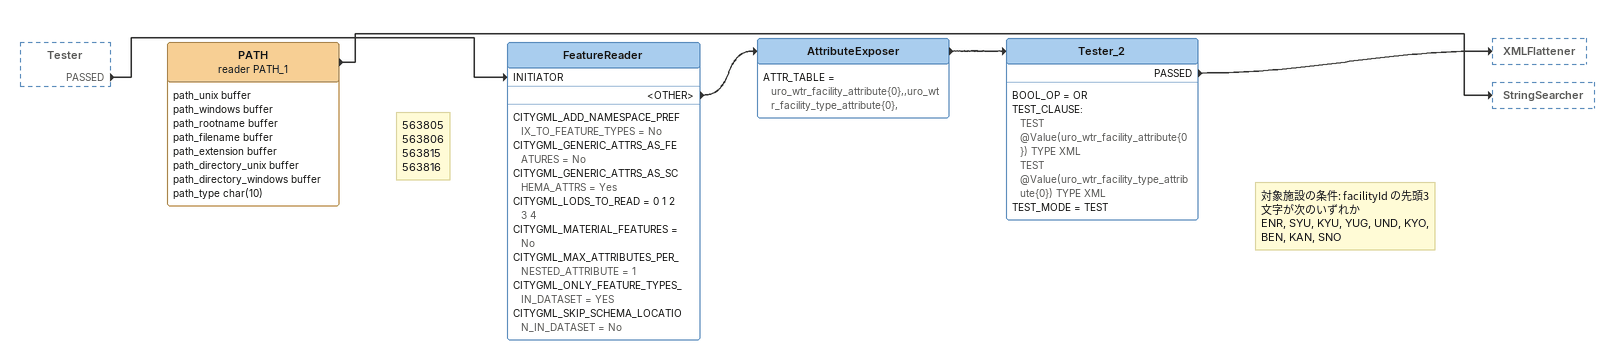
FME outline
Tester [outside]
    PASSED -> FeatureReader [INITIATOR]
PATH (reader PATH_1)
    attributes: path_unix buffer, path_windows buffer, path_rootname buffer, path_filename buffer, path_extension buffer, path_directory_unix buffer, path_directory_windows buffer, path_type char(10)
    -> StringSearcher
Note: 563805 / 563806 / 563815 / 563816
FeatureReader
    CITYGML_ADD_NAMESPACE_PREFIX_TO_FEATURE_TYPES = No
    CITYGML_GENERIC_ATTRS_AS_FEATURES = No
    CITYGML_GENERIC_ATTRS_AS_SCHEMA_ATTRS = Yes
    CITYGML_LODS_TO_READ = 0 1 2 3 4
    CITYGML_MATERIAL_FEATURES = No
    CITYGML_MAX_ATTRIBUTES_PER_NESTED_ATTRIBUTE = 1
    CITYGML_ONLY_FEATURE_TYPES_IN_DATASET = YES
    CITYGML_SKIP_SCHEMA_LOCATION_IN_DATASET = No
    <OTHER> -> AttributeExposer
AttributeExposer
    ATTR_TABLE = uro_wtr_facility_attribute{0},,uro_wtr_facility_type_attribute{0},
    -> Tester_2
Note: 対象施設の条件: facilityId の先頭3文字が次のいずれか / ENR, SYU, KYU, YUG, UND, KYO, BEN, KAN, SNO
Tester_2
    BOOL_OP = OR
    TEST_CLAUSE:
      TEST @Value(uro_wtr_facility_attribute{0}) TYPE XML
      TEST @Value(uro_wtr_facility_type_attribute{0}) TYPE XML
    TEST_MODE = TEST
    PASSED -> XMLFlattener
